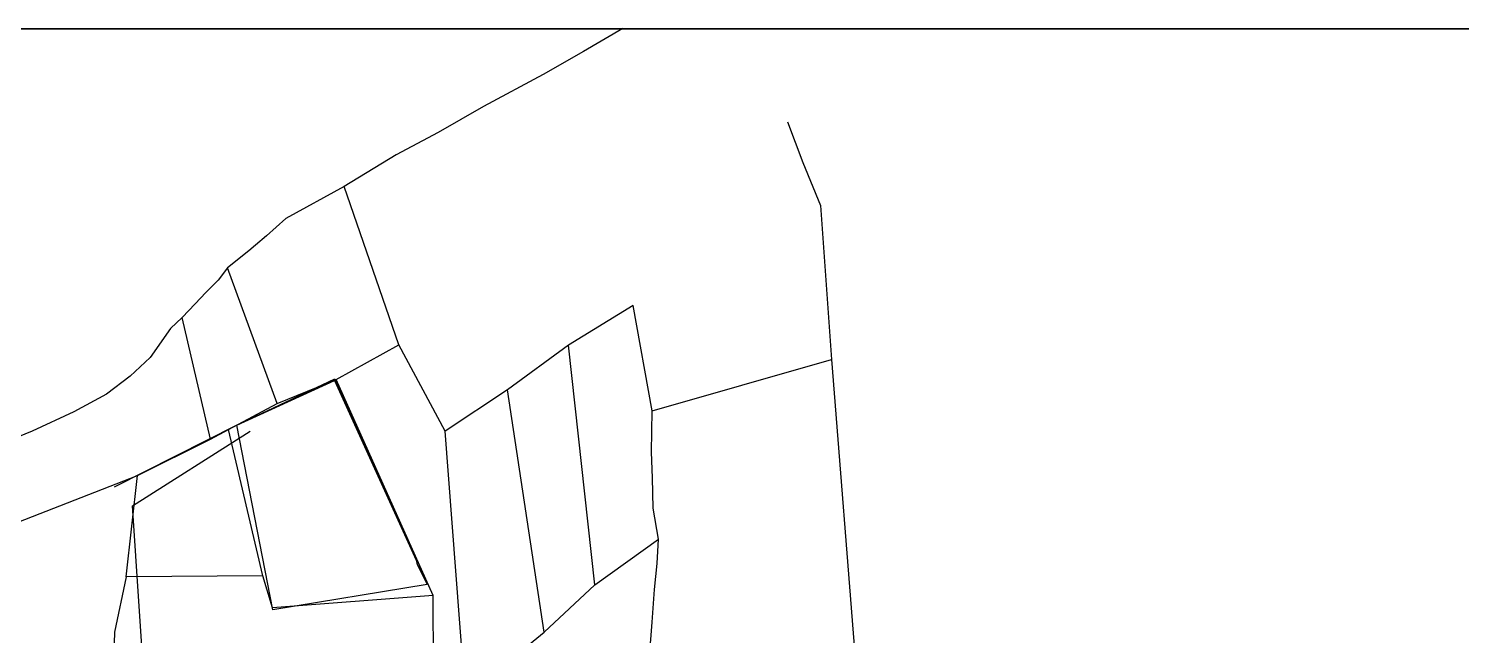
# Model space of a CAD drawing. Header units: millimetres. Extents: x 603916 to 1211550, y 1309898 to 2622648.
# Drawn here: x 605100.51 to 605125.35, y 1311266.33 to 1311276.86 of the extents above; entities that cross this region are included whole.
import ezdxf

# ---------------------------------------------------------------- set-up
doc = ezdxf.new("R2010")
doc.units = ezdxf.units.MM
doc.layers.add('2', color=1, linetype='Continuous')

msp = doc.modelspace()

# ---------------------------------------------------------------- linework, layer by layer
msp.add_line((605088.948, 1311276.852), (605190.069, 1311276.852))
msp.add_lwpolyline([(605083.704, 1311211.747), (605190.069, 1311211.747), (605190.069, 1311276.852), (605083.704, 1311276.852)], close=True)
at = {"layer": '2', "color": 1, "linetype": 'Continuous'}
for p, q in [((605106.93, 1311271.371), (605105.978, 1311274.117)), ((605104.821, 1311270.353), (605103.959, 1311272.706)), ((605103.662, 1311269.733), (605103.17, 1311271.845)), ((605105.841, 1311270.767), (605106.93, 1311271.371)), ((605107.732, 1311269.874), (605106.93, 1311271.371)), ((605109.869, 1311271.364), (605108.812, 1311270.588)), ((605110.326, 1311267.209), (605109.869, 1311271.364)), ((605111.322, 1311270.225), (605114.428, 1311271.115)), ((605114.428, 1311271.115), (605114.853, 1311265.764)), ((605104.821, 1311270.353), (605105.841, 1311270.767)), ((605107.521, 1311267.02), (605105.841, 1311270.767)), ((605108.812, 1311270.588), (605107.732, 1311269.874)), ((605109.45, 1311266.386), (605108.812, 1311270.588)), ((605103.975, 1311269.9), (605104.821, 1311270.353)), ((605102.4, 1311269.105), (605103.662, 1311269.733)), ((605103.662, 1311269.733), (605103.975, 1311269.9)), ((605104.572, 1311267.365), (605103.975, 1311269.9)), ((605108.081, 1311265.278), (605107.732, 1311269.874)), ((605098.786, 1311267.694), (605102.4, 1311269.105)), ((605102.199, 1311267.344), (605102.4, 1311269.105)), ((605110.326, 1311267.209), (605111.429, 1311268.001)), ((605104.572, 1311267.365), (605102.199, 1311267.344)), ((605104.74, 1311266.808), (605104.572, 1311267.365)), ((605107.521, 1311267.02), (605104.74, 1311266.808)), ((605107.534, 1311264.827), (605107.521, 1311267.02)), ((605109.45, 1311266.386), (605110.326, 1311267.209)), ((605108.081, 1311265.278), (605109.45, 1311266.386))]:
    msp.add_line(p, q, dxfattribs=at)
for points in [[(605110.811, 1311276.855), (605110.13, 1311276.459), (605109.432, 1311276.062), (605108.398, 1311275.506), (605107.607, 1311275.053), (605106.879, 1311274.664), (605105.978, 1311274.117)], [(605113.665, 1311275.237), (605113.929, 1311274.531), (605114.24, 1311273.786), (605114.428, 1311271.115)], [(605105.978, 1311274.117), (605104.968, 1311273.561), (605104.631, 1311273.26), (605104.444, 1311273.102), (605104.326, 1311272.999), (605103.959, 1311272.706)], [(605103.959, 1311272.706), (605103.795, 1311272.493), (605103.584, 1311272.28), (605103.397, 1311272.082), (605103.17, 1311271.845)], [(605111.322, 1311270.225), (605110.989, 1311272.054), (605109.869, 1311271.364)], [(605103.17, 1311271.845), (605102.967, 1311271.655), (605102.616, 1311271.15), (605102.272, 1311270.826), (605101.858, 1311270.517), (605101.294, 1311270.207), (605100.573, 1311269.873), (605099.961, 1311269.626), (605099.428, 1311269.427), (605099.02, 1311269.283), (605098.604, 1311269.171), (605098.314, 1311269.098)], [(605104.119, 1311269.977), (605105.82, 1311270.781)], [(605105.82, 1311270.781), (605107.222, 1311267.654)], [(605111.429, 1311268.001), (605111.339, 1311268.535), (605111.328, 1311269.061), (605111.31, 1311269.509), (605111.322, 1311270.225)], [(605104.119, 1311269.977), (605101.995, 1311268.9)], [(605102.775, 1311261.616), (605102.311, 1311268.575), (605104.353, 1311269.874)], [(605111.14, 1311265.013), (605111.208, 1311265.43), (605111.276, 1311265.964), (605111.32, 1311266.562), (605111.363, 1311267.128), (605111.408, 1311267.576), (605111.429, 1311268.001)], [(605107.222, 1311267.654), (605107.242, 1311267.581)], [(605107.242, 1311267.581), (605107.411, 1311267.23)], [(605102.199, 1311267.344), (605102, 1311266.384), (605101.973, 1311265.621), (605101.992, 1311265.071), (605102.075, 1311264.411), (605102.292, 1311263.54), (605102.389, 1311263.053), (605102.479, 1311262.543), (605102.593, 1311261.718)]]:
    msp.add_lwpolyline(points, dxfattribs=at)
msp.add_lwpolyline([(605104.119, 1311269.977), (605105.811, 1311270.754), (605107.231, 1311267.635), (605107.246, 1311267.56), (605107.42, 1311267.212), (605104.743, 1311266.774)], close=True, dxfattribs=at)

doc.saveas('drawing.dxf')
